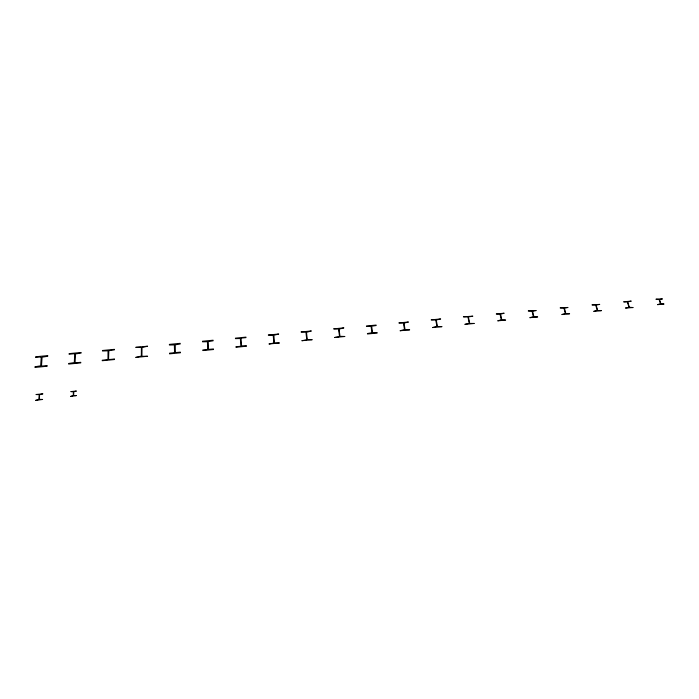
<?xml version="1.0" encoding="UTF-8"?>
<svg xmlns="http://www.w3.org/2000/svg" width="699" height="699" viewBox="0 0 699 699"><rect width="100%" height="100%" fill="white"/><g stroke="black" fill="none" stroke-linecap="round" stroke-linejoin="round"><path stroke-width="1.05" d="M141.416 347.901L141.329 356.062L135.72 357.416L147.603 356.263L142.544 356.307L141.914 355.747L142.019 347.508L147.568 346.206L135.763 347.342L140.787 347.298L141.416 347.901M74.732 354.297L74.304 362.598L68.685 363.489L68.659 364.074L80.752 362.895L80.769 362.318L75.702 362.79L75.09 362.178L75.518 353.93L81.101 353.047L81.128 352.471L69.105 353.633L69.079 354.21L74.077 353.738L74.732 354.297M468.374 316.918L469.693 323.427L474.263 323.454L464.844 324.371L469.265 323.305L467.946 316.839L463.402 316.813L472.83 316.184L468.374 316.918M501.297 319.793L497.723 320.841L505.63 320.072L501.751 319.696L500.615 314.131L504.145 313.213L496.273 313.973L500.047 314.183L501.297 319.793M114.243 359.059L114.234 359.557L102.246 360.719L102.264 360.221L107.375 359.697L107.978 358.98L108.039 350.802L102.473 350.994L102.491 350.496L114.4 349.343L114.391 349.849L108.826 350.723L108.555 358.928L109.227 359.539L114.243 359.059M306.485 332.366L307.272 339.496L312.208 339.714L301.846 340.719L306.162 339.932L306.73 339.251L305.944 332.174L301.024 331.955L311.335 330.959L306.485 332.322M174.567 352.025L173.894 352.768L169.534 353.196L169.542 353.843L180.377 352.794L180.368 352.147L175.956 352.558L175.309 351.955L175.257 344.834L180.185 343.987L180.176 343.34L169.394 344.38L169.403 345.026L174.348 344.922L174.567 352.025M41.224 357.521L40.656 365.839L34.994 366.765L34.95 367.429L47.148 366.241L47.191 365.586L42.167 366.066L41.512 365.446L42.08 357.18L47.707 356.263L47.742 355.608L35.614 356.778L35.57 357.434L40.577 356.953L41.224 357.521M436.246 320.028L437.443 326.547L442.021 326.643L432.506 327.56L436.936 326.389L435.774 319.993L431.187 319.862L440.658 318.954L436.246 319.985M659.515 299.452L660.887 303.803L664.05 304.03L657.602 304.659L660.433 303.681L659.078 299.452L655.924 299.224L662.442 298.91L659.515 299.452M273.851 342.458L273.326 343.122L268.949 343.995L279.417 342.982L275.022 342.964L274.349 342.414L273.894 335.249L278.691 334.026L268.285 335.031L273.204 335.319L273.851 342.501M76.217 395.617L70.616 396.438L73.29 395.494L73.36 391.807L70.817 391.597L76.392 391.047L73.814 391.763L73.596 395.459L76.217 395.617M596.133 305.035L597.662 310.505L601.42 310.644L593.713 311.387L597.217 310.347L595.731 305.035L591.957 304.869L599.707 304.406L596.133 305M403.996 323.13L405.044 329.666L409.666 329.832L400.055 330.767L404.511 329.544L403.445 323.069L398.867 322.929L408.434 322.012L403.996 323.13M629.021 307.385L625.448 308.041L633.128 307.543L629.283 307.28L627.754 301.898L631.232 301.103L623.648 301.837L627.396 301.933L629.021 307.385M241.05 338.692L241.566 345.865L246.476 345.734L246.502 346.232L235.939 347.263L235.912 346.756L240.325 346.311L240.867 345.594L240.351 338.508L235.467 338.639L235.441 338.15L245.952 337.128L245.978 337.626L241.74 338.036L241.059 338.648M42.578 399.461L35.623 400.396L38.995 399.382L39.196 394.655L35.981 394.516L42.901 393.843L39.633 394.612L39.275 399.356L42.578 399.461M371.982 332.733L367.438 333.528L367.499 333.982L377.207 333.039L377.145 332.584L372.515 332.68L371.667 326.18L376.167 325.524L376.106 325.07L366.442 326.005L366.503 326.459L371.055 326.241L371.982 332.733M207.769 348.871L207.114 349.561L202.797 349.989L202.815 350.557L213.483 349.526L213.457 348.95L209.088 349.36L208.433 348.757L208.241 341.636L213.125 340.789L213.099 340.221L202.492 341.243L202.509 341.811L207.42 341.715L207.769 348.871M339.05 329.185L339.967 336.315L344.895 336.49L334.629 337.486L338.928 336.743L339.478 336.07L338.587 329.063L333.659 328.862L343.864 327.875L339.059 329.142M564.399 308.084L565.806 313.58L569.606 313.781L561.821 314.541L565.342 313.502L563.936 308.084L560.152 307.883L567.999 307.473L564.399 308.084M532.559 311.142L533.879 316.691L537.688 316.935L529.816 317.696L533.363 316.621L532.044 311.151L528.243 310.915L536.185 310.531L532.559 311.142"/></g></svg>
